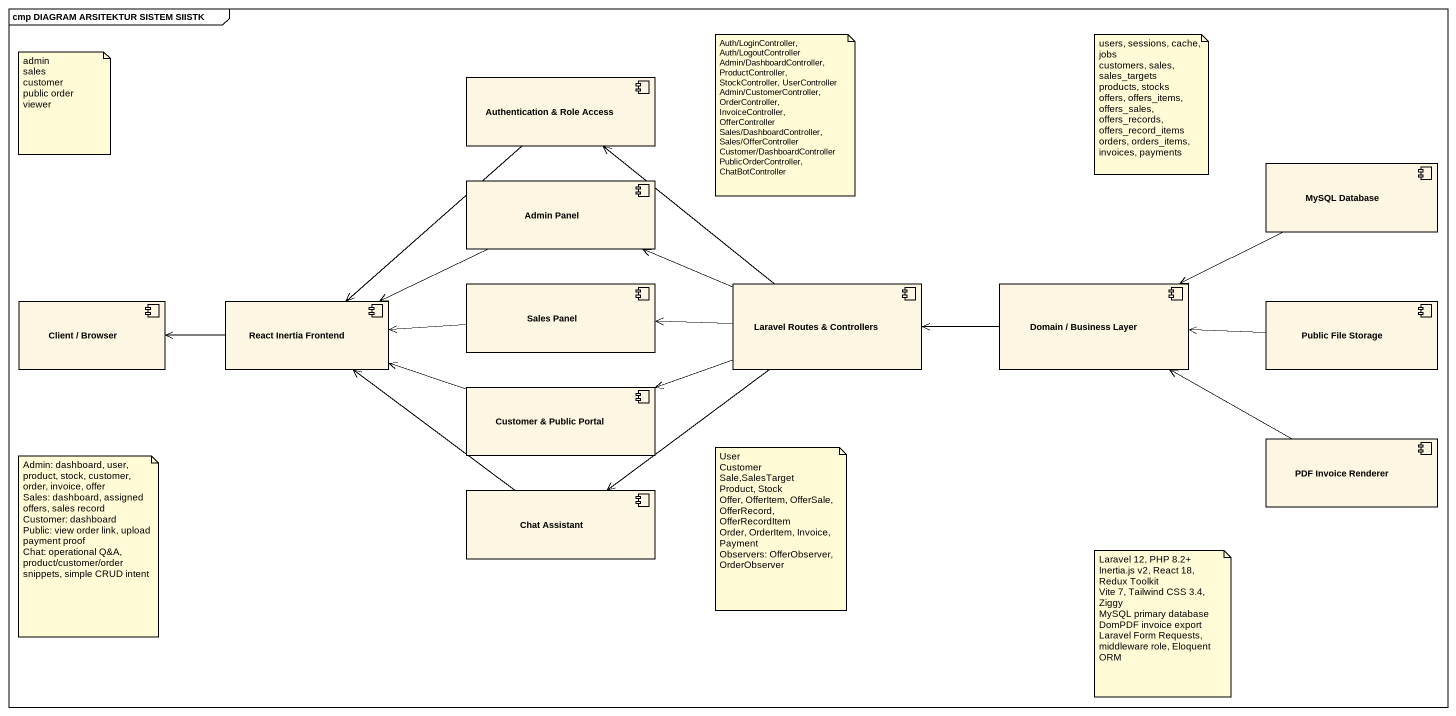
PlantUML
@startuml
mainframe cmp DIAGRAM ARSITEKTUR SISTEM SIISTK
component "Authentication & Role Access" as Authentication_Role_Access
component "Admin Panel" as Admin_Panel
component "MySQL Database" as MySQL_Database
component "Client / Browser" as Client_Browser
component "React Inertia Frontend" as React_Inertia_Frontend
component "Sales Panel" as Sales_Panel
component "Laravel Routes & Controllers" as Laravel_Routes_Controllers
component "Domain / Business Layer" as Domain_Business_Layer
component "Public File Storage" as Public_File_Storage
component "Customer & Public Portal" as Customer_Public_Portal
component "PDF Invoice Renderer" as PDF_Invoice_Renderer
component "Chat Assistant" as Chat_Assistant
Authentication_Role_Access --> React_Inertia_Frontend
Admin_Panel -left-> React_Inertia_Frontend
MySQL_Database -left-> Domain_Business_Layer
React_Inertia_Frontend -left-> Client_Browser
Sales_Panel -left-> React_Inertia_Frontend
Laravel_Routes_Controllers -up-> Authentication_Role_Access
Laravel_Routes_Controllers -left-> Admin_Panel
Laravel_Routes_Controllers -left-> Sales_Panel
Laravel_Routes_Controllers -left-> Customer_Public_Portal
Laravel_Routes_Controllers --> Chat_Assistant
Domain_Business_Layer -left-> Laravel_Routes_Controllers
Public_File_Storage -left-> Domain_Business_Layer
Customer_Public_Portal -left-> React_Inertia_Frontend
PDF_Invoice_Renderer -left-> Domain_Business_Layer
Chat_Assistant -up-> React_Inertia_Frontend
note as N1
  Auth/LoginController, Auth/LogoutController
  Admin/DashboardController, ProductController, StockController, UserController
  Admin/CustomerController, OrderController, InvoiceController, OfferController
  Sales/DashboardController, Sales/OfferController
  Customer/DashboardController
  PublicOrderController, ChatBotController
end note
note as N2
  users, sessions, cache, jobs
  customers, sales, sales_targets
  products, stocks
  offers, offers_items, offers_sales, offers_records, offers_record_items
  orders, orders_items, invoices, payments
end note
note as N3
  admin
  sales
  customer
  public order viewer
end note
note as N4
  Admin: dashboard, user, product, stock, customer, order, invoice, offer
  Sales: dashboard, assigned offers, sales record
  Customer: dashboard
  Public: view order link, upload payment proof
  Chat: operational Q&A, product/customer/order snippets, simple CRUD intent
end note
note as N5
  User
  Customer
  Sale,SalesTarget
  Product, Stock
  Offer, OfferItem, OfferSale, OfferRecord, OfferRecordItem
  Order, OrderItem, Invoice, Payment
  Observers: OfferObserver, OrderObserver
end note
note as N6
  Laravel 12, PHP 8.2+
  Inertia.js v2, React 18, Redux Toolkit
  Vite 7, Tailwind CSS 3.4, Ziggy
  MySQL primary database
  DomPDF invoice export
  Laravel Form Requests, middleware role, Eloquent ORM
end note
@enduml
